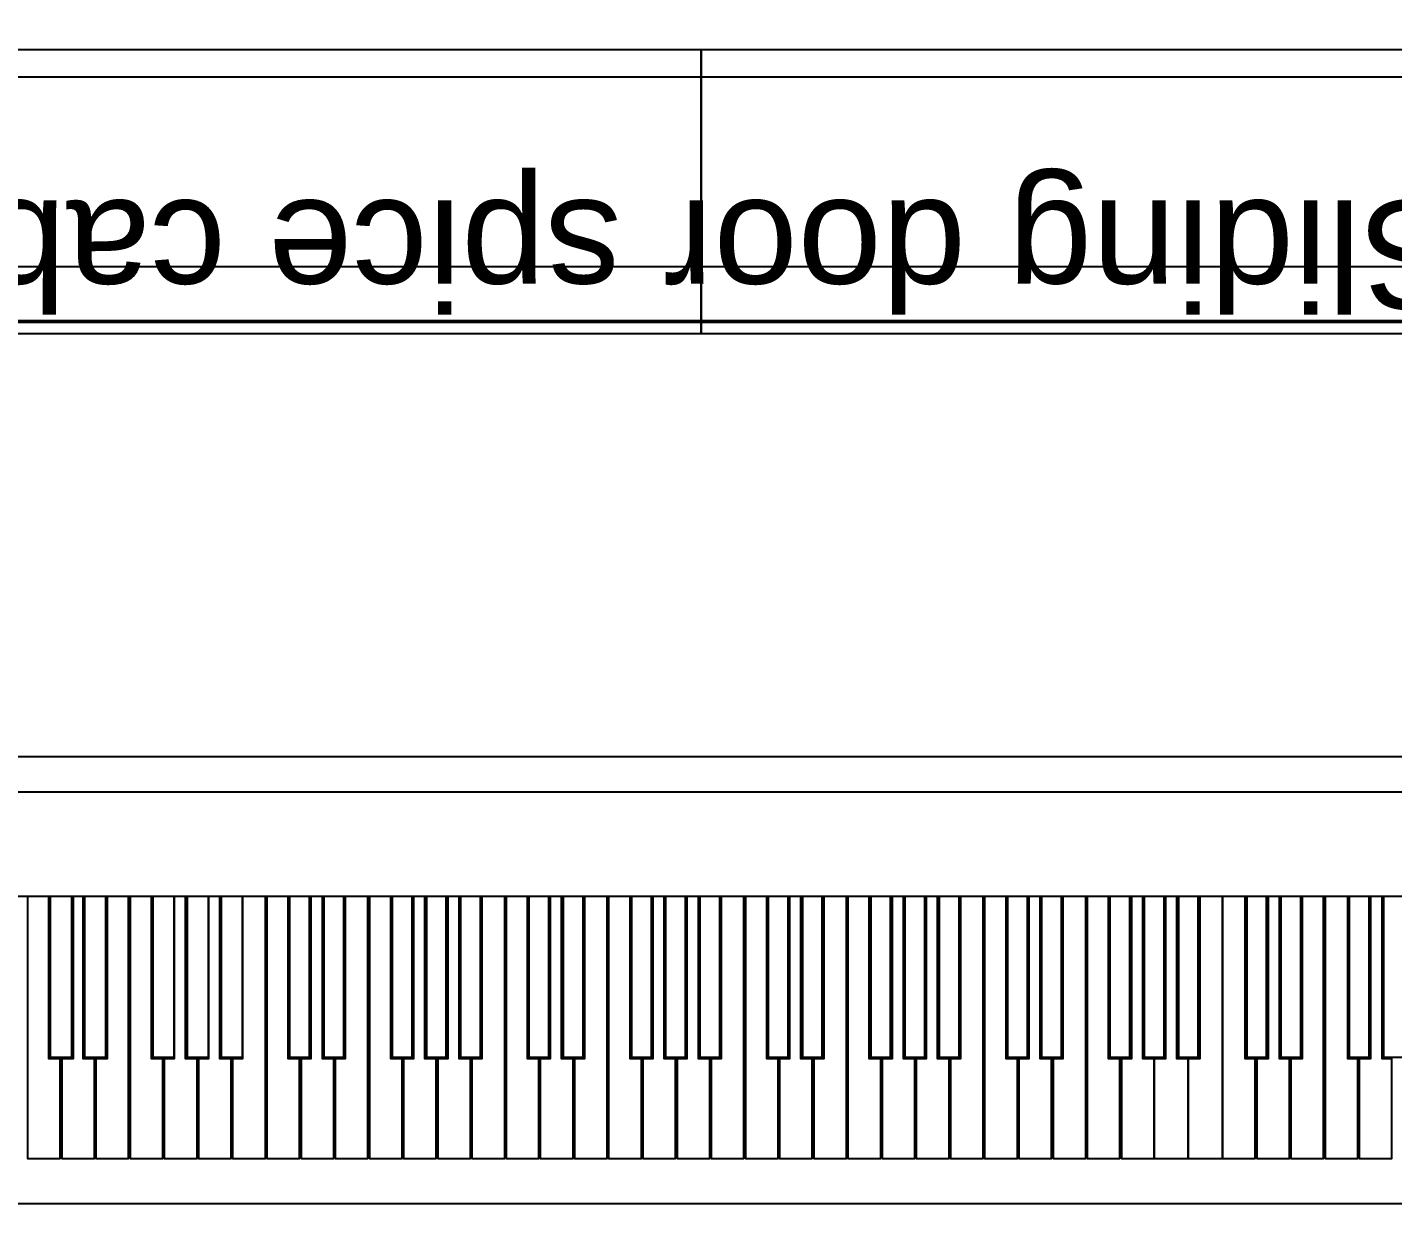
# Model space of a CAD drawing. Header units: millimetres. Extents: x -5841 to 140562, y 1006 to 102310.
# Drawn here: x 98995 to 100010, y 13633 to 14511 of the extents above; entities that cross this region are included whole.
import ezdxf

# ---------------------------------------------------------------- set-up
doc = ezdxf.new("R2010")
doc.units = ezdxf.units.MM
doc.header["$LTSCALE"] = 10
doc.layers.add('PDF18_0', color=7, linetype='Continuous')
doc.layers.add('PDF18_Text', color=7, linetype='Continuous')
for name, color, linetype, true_color in [('PDF18_1-Cab-01', 7, 'Continuous', 0x545454), ('PDF18_1-Cab_2D-01', 7, 'Continuous', 0x545454), ('PDF18_1-Shape-01', 140, 'Continuous', 0x00bfff), ('PDF18_F-2DFurniture-01', 7, 'Continuous', 0x545454), ('PDF18_F-Furniture-01', 7, 'Continuous', 0xdd6e8a)]:
    doc.layers.add(name, color=color, linetype=linetype, true_color=true_color)
doc.styles.add('PDF ArialMT', font='arial.ttf')

msp = doc.modelspace()

# ---------------------------------------------------------------- linework, layer by layer
at = {"layer": 'PDF18_0', "lineweight": 25}
for points in [[(100005.20748, 15294.41859), (100005.20748, 14657.31806), (98984.99998, 14657.31806), (98984.99998, 15294.41859), (97782.76376, 15294.41859), (97782.76376, 14292.2023), (101226.49323, 14292.2023), (101226.49323, 15294.41859)], [(99496.16204, 14283.73585), (99496.16204, 14494.33885), (97763.71424, 14494.33885), (97763.71424, 14283.73585)], [(101215.91016, 14283.73585), (101215.91016, 14494.33885), (99496.16204, 14494.33885), (99496.16204, 14283.73585)]]:
    msp.add_lwpolyline(points, close=True, dxfattribs=at)
at = {"layer": 'PDF18_1-Cab-01', "lineweight": 25}
for points in [[(99496.16204, 14474.23102), (98596.60148, 14474.23102), (98596.60148, 14333.47626), (99496.16204, 14333.47626)], [(100395.72259, 14474.23102), (99496.16204, 14474.23102), (99496.16204, 14333.47626), (100395.72259, 14333.47626)]]:
    msp.add_lwpolyline(points, close=True, dxfattribs=at)
at = {"layer": 'PDF18_1-Cab_2D-01', "lineweight": 25}
for points in [[(99496.16204, 14333.47626), (99496.16204, 14474.23102), (98596.60148, 14474.23102), (98596.60148, 14333.47626)], [(100395.72259, 14333.47626), (100395.72259, 14474.23102), (99496.16204, 14474.23102), (99496.16204, 14333.47626)]]:
    msp.add_lwpolyline(points, close=True, dxfattribs=at)
at = {"layer": 'PDF18_1-Shape-01', "lineweight": 25}
msp.add_lwpolyline([(100005.20748, 15294.41859), (101226.49323, 15294.41859), (101226.49323, 14292.2023), (97782.76376, 14292.2023), (97782.76376, 15294.41859), (98984.99998, 15294.41859), (98984.99998, 14657.31806), (100005.20748, 14657.31806)], close=True, dxfattribs=at)
at = {"layer": 'PDF18_F-2DFurniture-01', "lineweight": 25}
for points in [[(98854.82828, 14293.26061), (100354.44864, 14293.26061), (100354.44864, 13942.96114), (98854.82828, 13942.96114)], [(98867.52796, 13969.41881), (100343.86557, 13969.41881), (100343.86557, 13637.11055), (98867.52796, 13637.11055)]]:
    msp.add_lwpolyline(points, close=True, dxfattribs=at)
for points in [[(98910.91853, 13865.70477), (100294.12517, 13865.70477)], [(98995.58305, 13865.70477), (98995.58305, 13670.97636), (99019.9241, 13670.97636), (99019.9241, 13745.05782), (99011.45765, 13745.05782), (99011.45765, 13865.70477)], [(99012.51595, 13865.70477), (99012.51595, 13746.11613), (99028.39055, 13746.11613), (99028.39055, 13865.70477)], [(99029.44886, 13865.70477), (99029.44886, 13745.05782), (99020.98241, 13745.05782), (99020.98241, 13670.97636), (99045.32346, 13670.97636), (99045.32346, 13745.05782), (99036.857, 13745.05782), (99036.857, 13865.70477)], [(99037.91531, 13865.70477), (99037.91531, 13746.11613), (99053.78991, 13746.11613), (99053.78991, 13865.70477)], [(99054.84821, 13865.70477), (99054.84821, 13745.05782), (99046.38176, 13745.05782), (99046.38176, 13670.97636), (99070.72281, 13670.97636), (99070.72281, 13865.70477)], [(99071.78112, 13865.70477), (99071.78112, 13670.97636), (99096.12217, 13670.97636), (99096.12217, 13745.05782), (99087.65572, 13745.05782), (99087.65572, 13865.70477)], [(99088.71402, 13865.70477), (99088.71402, 13746.11613), (99104.58862, 13746.11613), (99104.58862, 13865.70477), (99104.58862, 13745.05782), (99097.18048, 13745.05782), (99097.18048, 13670.97636), (99121.52153, 13670.97636), (99121.52153, 13745.05782), (99113.05507, 13745.05782), (99113.05507, 13865.70477)], [(99114.11338, 13865.70477), (99114.11338, 13746.11613), (99129.98798, 13746.11613), (99129.98798, 13865.70477), (99129.98798, 13745.05782), (99122.57983, 13745.05782), (99122.57983, 13670.97636), (99146.92088, 13670.97636), (99146.92088, 13745.05782), (99138.45443, 13745.05782), (99138.45443, 13865.70477)], [(99139.51274, 13865.70477), (99139.51274, 13746.11613), (99155.38734, 13746.11613), (99155.38734, 13865.70477), (99155.38734, 13745.05782), (99147.97919, 13745.05782), (99147.97919, 13670.97636), (99172.32024, 13670.97636), (99172.32024, 13865.70477)], [(99173.37855, 13865.70477), (99173.37855, 13670.97636), (99197.7196, 13670.97636), (99197.7196, 13745.05782), (99189.25314, 13745.05782), (99189.25314, 13865.70477)], [(99190.31145, 13865.70477), (99190.31145, 13746.11613), (99205.12774, 13746.11613), (99205.12774, 13865.70477)], [(99206.18605, 13865.70477), (99206.18605, 13745.05782), (99198.7779, 13745.05782), (99198.7779, 13670.97636), (99223.11895, 13670.97636), (99223.11895, 13745.05782), (99214.6525, 13745.05782), (99214.6525, 13865.70477)], [(99215.71081, 13865.70477), (99215.71081, 13746.11613), (99230.5271, 13746.11613), (99230.5271, 13865.70477)], [(99231.58541, 13865.70477), (99231.58541, 13745.05782), (99224.17726, 13745.05782), (99224.17726, 13670.97636), (99248.51831, 13670.97636), (99248.51831, 13865.70477)], [(99249.57662, 13865.70477), (99249.57662, 13670.97636), (99273.91767, 13670.97636), (99273.91767, 13745.05782), (99265.45121, 13745.05782), (99265.45121, 13865.70477)], [(99266.50952, 13865.70477), (99266.50952, 13746.11613), (99281.32581, 13746.11613), (99281.32581, 13865.70477)], [(99282.38412, 13865.70477), (99282.38412, 13745.05782), (99274.97597, 13745.05782), (99274.97597, 13670.97636), (99299.31702, 13670.97636), (99299.31702, 13745.05782), (99290.85057, 13745.05782), (99290.85057, 13865.70477)], [(99291.90888, 13865.70477), (99291.90888, 13746.11613), (99306.72517, 13746.11613), (99306.72517, 13865.70477)], [(99307.78348, 13865.70477), (99307.78348, 13745.05782), (99300.37533, 13745.05782), (99300.37533, 13670.97636), (99324.71638, 13670.97636), (99324.71638, 13745.05782), (99316.24993, 13745.05782), (99316.24993, 13865.70477)], [(99317.30824, 13865.70477), (99317.30824, 13746.11613), (99332.12453, 13746.11613), (99332.12453, 13865.70477)], [(99333.18283, 13865.70477), (99333.18283, 13745.05782), (99325.77469, 13745.05782), (99325.77469, 13670.97636), (99350.11574, 13670.97636), (99350.11574, 13865.70477)], [(99351.17404, 13865.70477), (99351.17404, 13670.97636), (99375.51509, 13670.97636), (99375.51509, 13745.05782), (99367.04864, 13745.05782), (99367.04864, 13865.70477)], [(99368.10695, 13865.70477), (99368.10695, 13746.11613), (99382.92324, 13746.11613), (99382.92324, 13865.70477)], [(99383.98155, 13865.70477), (99383.98155, 13745.05782), (99376.5734, 13745.05782), (99376.5734, 13670.97636), (99400.91445, 13670.97636), (99400.91445, 13745.05782), (99392.448, 13745.05782), (99392.448, 13865.70477)], [(99393.50631, 13865.70477), (99393.50631, 13746.11613), (99408.3226, 13746.11613), (99408.3226, 13865.70477)], [(99409.3809, 13865.70477), (99409.3809, 13745.05782), (99401.97276, 13745.05782), (99401.97276, 13670.97636), (99426.31381, 13670.97636), (99426.31381, 13865.70477)], [(99427.37211, 13865.70477), (99427.37211, 13670.97636), (99451.71317, 13670.97636), (99451.71317, 13745.05782), (99443.24671, 13745.05782), (99443.24671, 13865.70477)], [(99444.30502, 13865.70477), (99444.30502, 13746.11613), (99459.12131, 13746.11613), (99459.12131, 13865.70477)], [(99460.17962, 13865.70477), (99460.17962, 13745.05782), (99452.77147, 13745.05782), (99452.77147, 13670.97636), (99477.11252, 13670.97636), (99477.11252, 13745.05782), (99468.64607, 13745.05782), (99468.64607, 13865.70477)], [(99469.70438, 13865.70477), (99469.70438, 13746.11613), (99484.52067, 13746.11613), (99484.52067, 13865.70477)], [(99485.57897, 13865.70477), (99485.57897, 13745.05782), (99478.17083, 13745.05782), (99478.17083, 13670.97636), (99502.51188, 13670.97636), (99502.51188, 13745.05782), (99494.04543, 13745.05782), (99494.04543, 13865.70477)], [(99495.10373, 13865.70477), (99495.10373, 13746.11613), (99509.92002, 13746.11613), (99509.92002, 13865.70477)], [(99510.97833, 13865.70477), (99510.97833, 13745.05782), (99503.57019, 13745.05782), (99503.57019, 13670.97636), (99527.91124, 13670.97636), (99527.91124, 13865.70477)], [(99528.96954, 13865.70477), (99528.96954, 13670.97636), (99553.31059, 13670.97636), (99553.31059, 13745.05782), (99544.84414, 13745.05782), (99544.84414, 13865.70477)], [(99545.90245, 13865.70477), (99545.90245, 13746.11613), (99560.71874, 13746.11613), (99560.71874, 13865.70477)], [(99561.77704, 13865.70477), (99561.77704, 13745.05782), (99554.3689, 13745.05782), (99554.3689, 13670.97636), (99578.70995, 13670.97636), (99578.70995, 13745.05782), (99570.2435, 13745.05782), (99570.2435, 13865.70477)], [(99571.3018, 13865.70477), (99571.3018, 13746.11613), (99586.1181, 13746.11613), (99586.1181, 13865.70477)], [(99587.1764, 13865.70477), (99587.1764, 13745.05782), (99579.76826, 13745.05782), (99579.76826, 13670.97636), (99604.10931, 13670.97636), (99604.10931, 13865.70477)], [(99605.16761, 13865.70477), (99605.16761, 13670.97636), (99629.50866, 13670.97636), (99629.50866, 13745.05782), (99621.04221, 13745.05782), (99621.04221, 13865.70477)], [(99622.10052, 13865.70477), (99622.10052, 13746.11613), (99636.91681, 13746.11613), (99636.91681, 13865.70477)], [(99637.97512, 13865.70477), (99637.97512, 13745.05782), (99630.56697, 13745.05782), (99630.56697, 13670.97636), (99654.90802, 13670.97636), (99654.90802, 13745.05782), (99646.44157, 13745.05782), (99646.44157, 13865.70477)], [(99647.49987, 13865.70477), (99647.49987, 13746.11613), (99662.31617, 13746.11613), (99662.31617, 13865.70477)], [(99663.37447, 13865.70477), (99663.37447, 13745.05782), (99655.96633, 13745.05782), (99655.96633, 13670.97636), (99680.30738, 13670.97636), (99680.30738, 13745.05782), (99671.84092, 13745.05782), (99671.84092, 13865.70477)], [(99672.89923, 13865.70477), (99672.89923, 13746.11613), (99687.71552, 13746.11613), (99687.71552, 13865.70477)], [(99688.77383, 13865.70477), (99688.77383, 13745.05782), (99681.36568, 13745.05782), (99681.36568, 13670.97636), (99705.70673, 13670.97636), (99705.70673, 13865.70477)], [(99706.76504, 13865.70477), (99706.76504, 13670.97636), (99731.10609, 13670.97636), (99731.10609, 13745.05782), (99722.63964, 13745.05782), (99722.63964, 13865.70477)], [(99723.69794, 13865.70477), (99723.69794, 13746.11613), (99738.51424, 13746.11613), (99738.51424, 13865.70477)], [(99739.57254, 13865.70477), (99739.57254, 13745.05782), (99732.1644, 13745.05782), (99732.1644, 13670.97636), (99756.50545, 13670.97636), (99756.50545, 13745.05782), (99748.039, 13745.05782), (99748.039, 13865.70477)], [(99749.0973, 13865.70477), (99749.0973, 13746.11613), (99763.91359, 13746.11613), (99763.91359, 13865.70477)], [(99764.9719, 13865.70477), (99764.9719, 13745.05782), (99757.56375, 13745.05782), (99757.56375, 13670.97636), (99781.9048, 13670.97636), (99781.9048, 13865.70477)], [(99782.96311, 13865.70477), (99782.96311, 13670.97636), (99807.30416, 13670.97636), (99807.30416, 13745.05782), (99798.83771, 13745.05782), (99798.83771, 13865.70477)], [(99799.89602, 13865.70477), (99799.89602, 13746.11613), (99814.71231, 13746.11613), (99814.71231, 13865.70477)], [(99815.77061, 13865.70477), (99815.77061, 13745.05782), (99808.36247, 13745.05782), (99808.36247, 13670.97636), (99832.70352, 13670.97636), (99832.70352, 13745.05782), (99824.23707, 13745.05782), (99824.23707, 13865.70477)], [(99825.29537, 13865.70477), (99825.29537, 13746.11613), (99840.11166, 13746.11613), (99840.11166, 13865.70477)], [(99841.16997, 13865.70477), (99841.16997, 13745.05782), (99832.70352, 13745.05782), (99832.70352, 13670.97636), (99858.10287, 13670.97636), (99858.10287, 13745.05782), (99849.63642, 13745.05782), (99849.63642, 13865.70477)], [(99850.69473, 13865.70477), (99850.69473, 13746.11613), (99865.51102, 13746.11613), (99865.51102, 13865.70477)], [(99866.56933, 13865.70477), (99866.56933, 13745.05782), (99858.10287, 13745.05782), (99858.10287, 13670.97636), (99883.50223, 13670.97636), (99883.50223, 13865.70477), (99883.50223, 13670.97636), (99907.84328, 13670.97636), (99907.84328, 13745.05782), (99900.43514, 13745.05782), (99900.43514, 13865.70477)], [(99901.49344, 13865.70477), (99901.49344, 13746.11613), (99916.30973, 13746.11613), (99916.30973, 13865.70477)], [(99917.36804, 13865.70477), (99917.36804, 13745.05782), (99908.90159, 13745.05782), (99908.90159, 13670.97636), (99933.24264, 13670.97636), (99933.24264, 13745.05782), (99925.83449, 13745.05782), (99925.83449, 13865.70477)], [(99926.8928, 13865.70477), (99926.8928, 13746.11613), (99941.70909, 13746.11613), (99941.70909, 13865.70477)], [(99942.7674, 13865.70477), (99942.7674, 13745.05782), (99934.30095, 13745.05782), (99934.30095, 13670.97636), (99958.642, 13670.97636), (99958.642, 13865.70477)], [(99959.7003, 13865.70477), (99959.7003, 13670.97636), (99984.04135, 13670.97636), (99984.04135, 13745.05782), (99976.63321, 13745.05782), (99976.63321, 13865.70477)], [(99977.69151, 13865.70477), (99977.69151, 13746.11613), (99992.5078, 13746.11613), (99992.5078, 13865.70477)], [(99993.56611, 13865.70477), (99993.56611, 13745.05782), (99985.09966, 13745.05782), (99985.09966, 13670.97636), (100009.44071, 13670.97636), (100009.44071, 13745.05782), (100002.03256, 13745.05782), (100002.03256, 13865.70477)], [(100003.09087, 13865.70477), (100003.09087, 13746.11613), (100017.90716, 13746.11613), (100017.90716, 13865.70477)]]:
    msp.add_lwpolyline(points, dxfattribs=at)
at = {"layer": 'PDF18_F-Furniture-01', "lineweight": 25}
msp.add_lwpolyline([(98854.82828, 13303.744), (100354.44864, 13303.744), (100354.44864, 14293.26061), (98854.82828, 14293.26061)], close=True, dxfattribs=at)

# ---------------------------------------------------------------- texts
at = {"layer": 'PDF18_Text', "insert": (100061.51843, 14354.4486), "char_height": 80.4668679, "attachment_point": 4, "rotation": 180, "style": 'PDF ArialMT'}
msp.add_mtext('Sliding door spice cabs', dxfattribs=at)

doc.saveas('drawing.dxf')
